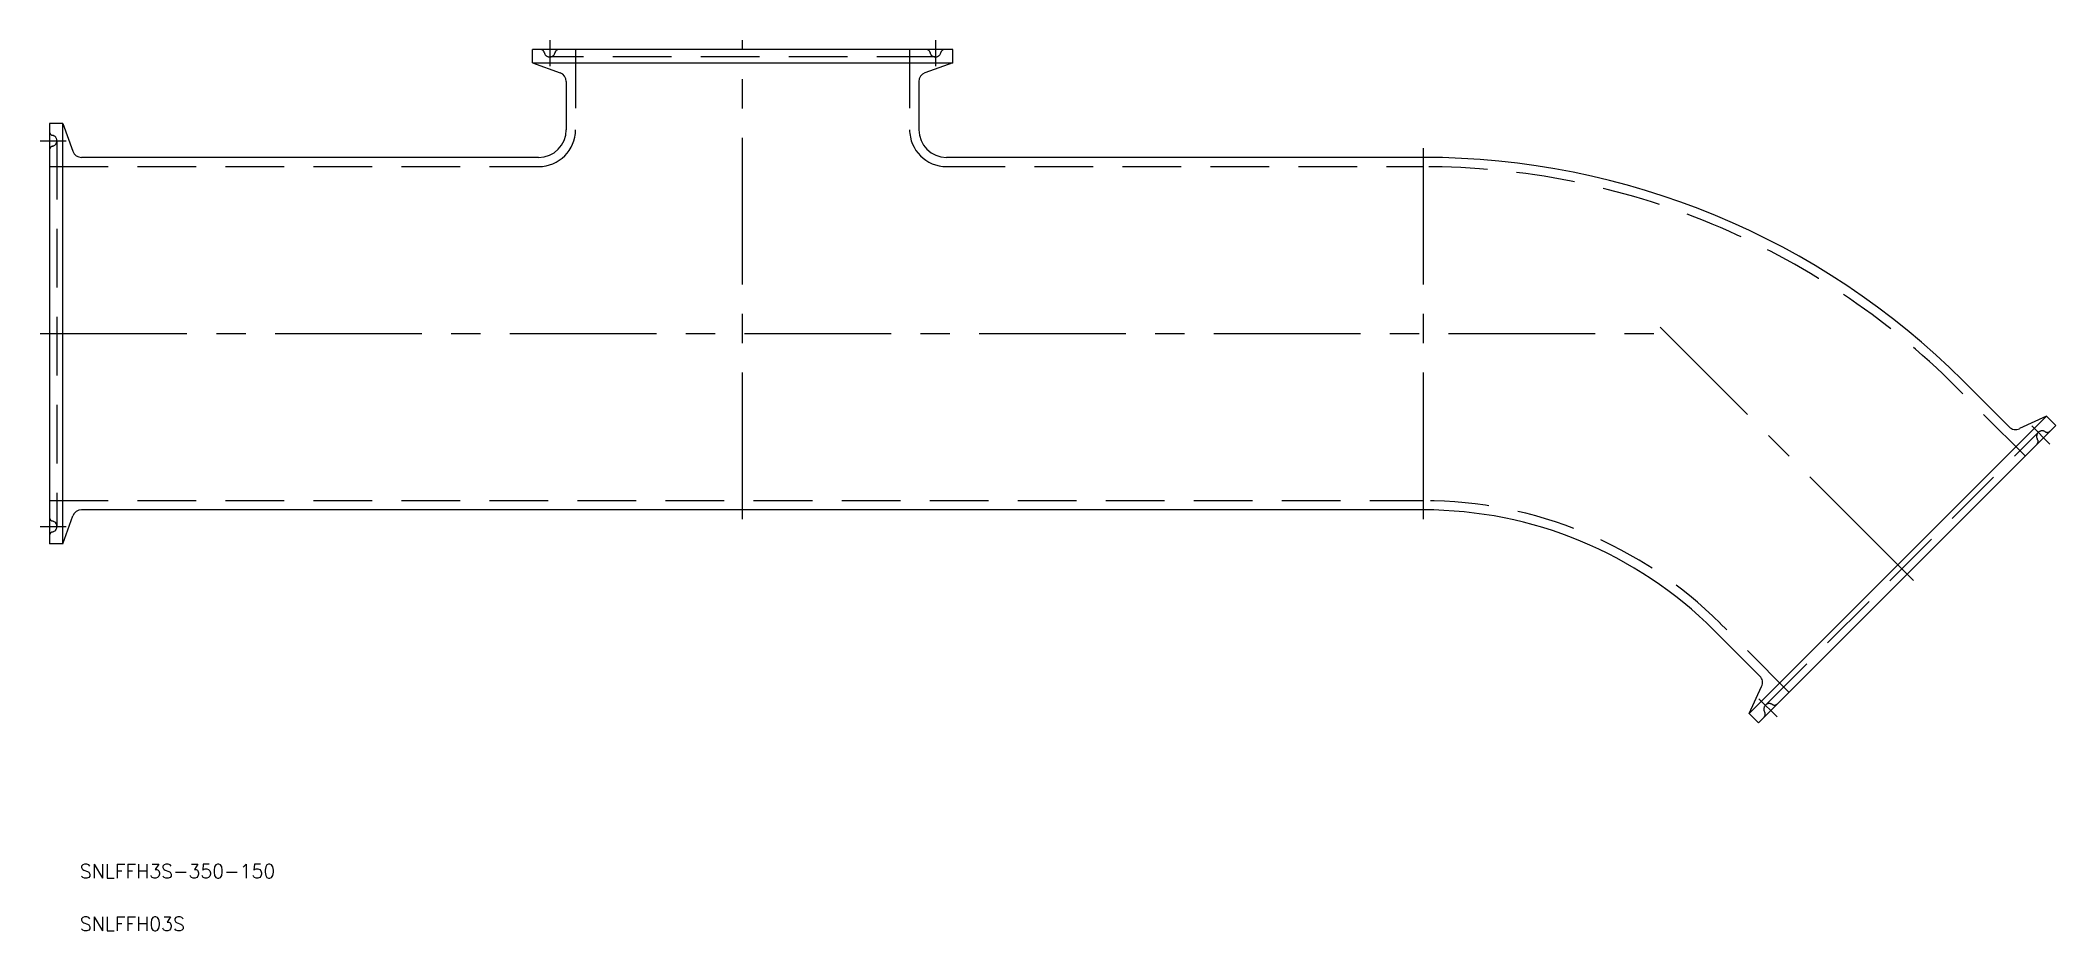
# Model space of a CAD drawing. Extents: x -2 to 434, y -129 to 63.
import ezdxf

# ---------------------------------------------------------------- set-up
doc = ezdxf.new("R2010")
doc.units = 0
doc.linetypes.add('CENTER', pattern=[50.8, 31.75, -6.35, 6.35, -6.35])
doc.linetypes.add('DASHED', pattern=[19.05, 12.7, -6.35])
doc.layers.get('0').update_dxf_attribs({"linetype": 'CONTINUOUS'})
doc.layers.add('CENTER', color=1, linetype='CENTER')
doc.styles.get("Standard").update_dxf_attribs({"font": 'txt.shx', "height": 3, "bigfont": 'bigfont.shx'})

msp = doc.modelspace()

# ---------------------------------------------------------------- linework, layer by layer
at = {"color": 7, "linetype": 'CONTINUOUS'}
for p, q in [((195.5, 61.5), (104.5, 61.5)), ((104.5, 58.65), (104.5, 61.5)), ((195.5, 58.65), (195.5, 61.5)), ((104.5, 58.65), (195.5, 58.65)), ((104.5, 58.65), (110.53, 56.45)), ((195.5, 58.65), (189.47, 56.45)), ((111.85, 54.57), (111.85, 44.15)), ((188.15, 54.57), (188.15, 44.15)), ((0, 45.5), (0, -45.5)), ((2.85, 45.5), (0, 45.5)), ((2.85, -45.5), (2.85, 45.5)), ((2.85, 45.5), (5.05, 39.47)), ((105.85, 38.15), (6.93, 38.15)), ((297.4, 38.15), (194.15, 38.15)), ((414.17, -10.22), (424.12, -20.17)), ((432.2, -17.85), (367.85, -82.2)), ((369.87, -84.22), (434.22, -19.87)), ((432.2, -17.85), (426.38, -20.57)), ((432.2, -17.85), (434.22, -19.87)), ((297.4, -38.15), (6.93, -38.15)), ((2.85, -45.5), (5.05, -39.47)), ((2.85, -45.5), (0, -45.5)), ((360.22, -64.17), (370.17, -74.12)), ((367.85, -82.2), (370.57, -76.38)), ((367.85, -82.2), (369.87, -84.22))]:
    msp.add_line(p, q, dxfattribs=at)
at = {"color": 3, "linetype": 'DASHED'}
for p, q in [((113.85, 61.5), (113.85, 44.15)), ((186.15, 61.5), (186.15, 44.15)), ((191.75, 59.9), (108.25, 59.9)), ((1.6, 41.75), (1.6, -41.75)), ((0, 36.15), (105.85, 36.15)), ((194.15, 36.15), (297.4, 36.15)), ((427.6, -26.48), (412.76, -11.63)), ((371.39, -80.43), (430.43, -21.39)), ((0, -36.15), (297.4, -36.15)), ((376.48, -77.6), (361.63, -62.76))]:
    msp.add_line(p, q, dxfattribs=at)
for centre, radius, start, end in [((106.29, 60.7), 0.8, 11.537, 90), ((110.21, 60.7), 0.8, 90, 168.463), ((189.79, 60.7), 0.8, 11.537, 90), ((193.71, 60.7), 0.8, 90, 168.463), ((108.25, 61.1), 1.2, 191.537, 348.463), ((191.75, 61.1), 1.2, 191.537, 348.463), ((0.8, 43.71), 0.8, 180, 258.463), ((105.85, 44.15), 8, 270, 0), ((194.15, 44.15), 8, 180, 270), ((0.8, 39.79), 0.8, 101.537, 180), ((0.4, 41.75), 1.2, 281.537, 78.463), ((297.4, -126.99), 163.14, 45, 90), ((431.28, -22.24), 1.2, 56.537, 213.463), ((432.38, -20.57), 0.8, 236.537, 315), ((429.61, -23.34), 0.8, 315, 33.463), ((297.4, -126.99), 90.84, 45, 90), ((0.8, -39.79), 0.8, 180, 258.463), ((0.8, -43.71), 0.8, 101.537, 180), ((0.4, -41.75), 1.2, 281.537, 78.463), ((372.24, -81.28), 1.2, 56.537, 213.463), ((370.57, -82.38), 0.8, 315, 33.463), ((373.34, -79.61), 0.8, 236.537, 315)]:
    msp.add_arc(centre, radius, start, end, dxfattribs=at)
at = {"color": 7, "linetype": 'CONTINUOUS'}
for centre, radius, start, end in [((109.85, 54.57), 2, 0, 70), ((190.15, 54.57), 2, 110, 180), ((105.85, 44.15), 6, 270, 0), ((194.15, 44.15), 6, 180, 270), ((6.93, 40.15), 2, 200, 270), ((297.4, -126.99), 165.14, 45, 90), ((425.54, -18.76), 2, 225, 295), ((6.93, -40.15), 2, 90, 160), ((297.4, -126.99), 88.84, 45, 90), ((368.76, -75.54), 2, 335, 45)]:
    msp.add_arc(centre, radius, start, end, dxfattribs=at)
at = {"layer": 'CENTER', "color": 1, "linetype": 'CENTER'}
for p, q in [((108.25, 63.5), (108.25, 57.9)), ((150, -40.15), (150, 63.5)), ((191.75, 63.5), (191.75, 57.9)), ((-2, 41.75), (3.6, 41.75)), ((297.4, -40.15), (297.4, 40.15)), ((-2, 0), (352, 0)), ((403.46, -53.46), (348.59, 1.41)), ((432.98, -23.94), (429.02, -19.98)), ((-2, -41.75), (3.6, -41.75)), ((373.94, -82.98), (369.98, -79.02))]:
    msp.add_line(p, q, dxfattribs=at)

# ---------------------------------------------------------------- texts
at = {"color": 7, "linetype": 'CONTINUOUS'}
for s, p in [('SNLFFH3S-350-150', (6.54, -117.85)), ('SNLFFH03S', (6.54, -129.25))]:
    msp.add_text(s, height=3, dxfattribs=at).set_placement(p)

doc.saveas('drawing.dxf')
